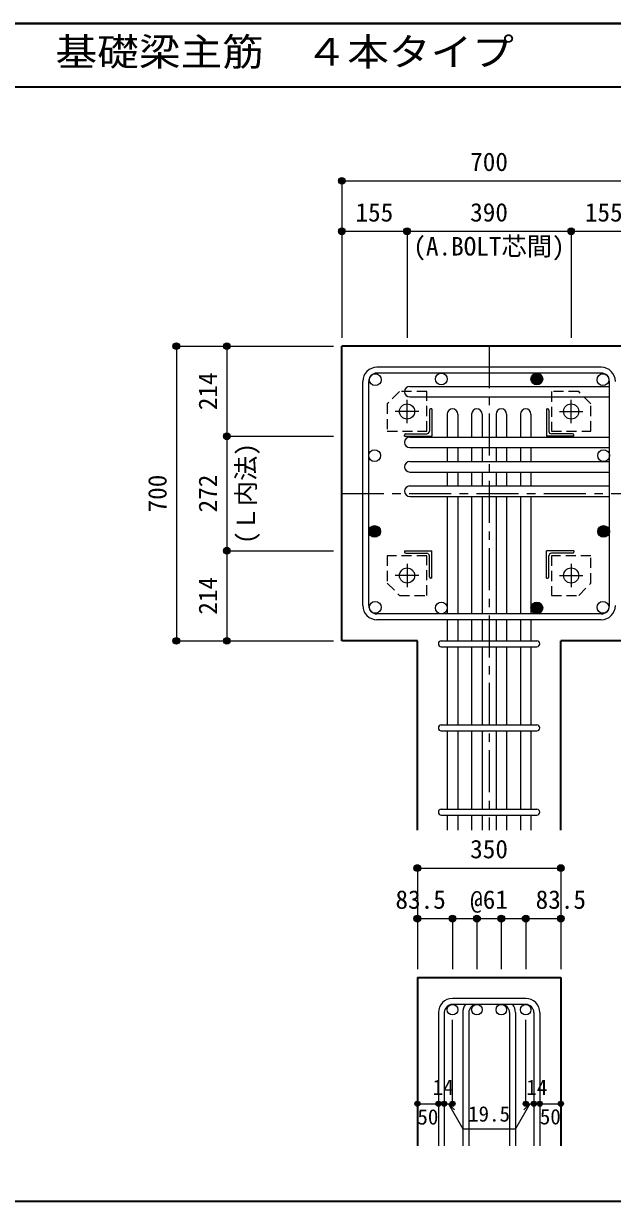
# Model space of a CAD drawing. Units: millimetres at full size, sheet at 1:20. Extents: x -3982 to 3969, y -2797 to 2801.
# Drawn here: x -628 to 771, y 2 to 2801 of the extents above; entities that cross this region are included whole.
import ezdxf
from ezdxf.enums import TextEntityAlignment as Align

# ---------------------------------------------------------------- set-up
doc = ezdxf.new("R2010")
doc.units = ezdxf.units.MM
doc.header["$LTSCALE"] = 20
doc.header["$PDMODE"] = 32
doc.header["$PDSIZE"] = 12
doc.linetypes.add('CHAIN1', pattern=[8, 5, -1, 1, -1])
doc.linetypes.add('DASHED1', pattern=[1.8, 1.2, -0.6])
for name, color, linetype, lineweight in [('6-1_躯体線', 2, 'Continuous', 35), ('6-2_A.Bolt_', 4, 'Continuous', 9), ('6-3_柱型主筋', 4, 'Continuous', 9), ('6-4_フープ', 7, 'Continuous', 18), ('6-5_梁主筋', 7, 'Continuous', 18), ('6-6_S.T.P.', 7, 'Continuous', 18), ('6-7_文字', 7, 'Continuous', 18), ('6-9', 4, 'DASHED1', 9), ('6-D_寸法', 4, 'Continuous', 9), ('F-0_枠', 6, 'Continuous', 40)]:
    doc.layers.add(name, color=color, linetype=linetype, lineweight=lineweight)
doc.styles.add('ＭＳ ゴシック', font='')
doc.styles.get('ＭＳ ゴシック').set_extended_font_data('MS Gothic')

msp = doc.modelspace()

# ---------------------------------------------------------------- linework, layer by layer
at = {"layer": '6-1_躯体線'}
for p, q in [((128.29, 1334.12), (128.29, 2034.12)), ((1278.29, 2034.12), (128.29, 2034.12)), ((307.79, 1334.12), (128.29, 1334.12)), ((307.79, 884.12), (307.79, 1334.12)), ((828.29, 1334.12), (648.79, 1334.12)), ((648.79, 884.12), (648.79, 1334.12)), ((307.79, 534.12), (307.79, 134.12)), ((307.79, 534.12), (648.79, 534.12)), ((648.79, 534.12), (648.79, 134.12))]:
    msp.add_line(p, q, dxfattribs=at)
at = {"layer": '6-2_A.Bolt_', "linetype": 'CHAIN1'}
for p, q in [((283.29, 1851.42), (283.29, 1906.92)), ((673.29, 1851.42), (673.29, 1906.92)), ((310.99, 1879.13), (255.49, 1879.13)), ((645.59, 1879.12), (701.09, 1879.12)), ((283.29, 1516.82), (283.29, 1461.32)), ((673.29, 1516.82), (673.29, 1461.32)), ((310.99, 1489.12), (255.49, 1489.12)), ((645.59, 1489.12), (701.09, 1489.12))]:
    msp.add_line(p, q, dxfattribs=at)
at = {"layer": '6-2_A.Bolt_'}
for p, q in [((336.29, 1882.12), (336.29, 1832.12)), ((342.29, 1885.12), (339.29, 1885.12)), ((342.29, 1885.12), (342.29, 1820.12)), ((614.29, 1885.12), (614.29, 1820.12)), ((614.29, 1885.12), (617.29, 1885.12)), ((620.29, 1882.12), (620.29, 1832.12)), ((277.29, 1820.12), (277.29, 1823.12)), ((277.29, 1820.12), (342.29, 1820.12)), ((280.29, 1826.12), (330.29, 1826.12)), ((679.29, 1820.12), (614.29, 1820.12)), ((676.29, 1826.12), (626.29, 1826.12)), ((679.29, 1820.12), (679.29, 1823.12)), ((277.29, 1548.12), (342.29, 1548.12)), ((277.29, 1548.12), (277.29, 1545.13)), ((280.29, 1542.12), (330.29, 1542.12)), ((342.29, 1483.12), (342.29, 1548.12)), ((679.29, 1548.12), (614.29, 1548.12)), ((614.29, 1483.12), (614.29, 1548.12)), ((676.29, 1542.12), (626.29, 1542.12)), ((679.29, 1548.12), (679.29, 1545.12)), ((336.29, 1486.12), (336.29, 1536.12)), ((620.29, 1486.12), (620.29, 1536.12)), ((342.29, 1483.12), (339.29, 1483.12)), ((614.29, 1483.12), (617.29, 1483.12))]:
    msp.add_line(p, q, dxfattribs=at)
at = {"layer": '6-2_A.Bolt_', "color": 3, "lineweight": 25}
for centre in [(283.29, 1879.13), (673.29, 1879.12), (283.29, 1489.12), (673.29, 1489.12)]:
    msp.add_circle(centre, 18, dxfattribs=at)
at = {"layer": '6-2_A.Bolt_'}
for centre, radius, start, end in [((339.29, 1882.12), 3, 90, 180), ((617.29, 1882.12), 3, 0, 90), ((280.29, 1823.12), 3, 90, 180), ((330.29, 1832.12), 6, 270, 0), ((626.29, 1832.12), 6, 180, 270), ((676.29, 1823.12), 3, 0, 90), ((280.29, 1545.13), 3, 180, 270), ((330.29, 1536.12), 6, 0, 90), ((626.29, 1536.12), 6, 90, 180), ((676.29, 1545.12), 3, 270, 0), ((339.29, 1486.12), 3, 180, 270), ((617.29, 1486.12), 3, 270, 0)]:
    msp.add_arc(centre, radius, start, end, dxfattribs=at)
at = {"layer": '6-3_柱型主筋', "color": 3, "lineweight": 25}
for centre in [(207.9, 1954.51), (364.79, 1956.12), (748.68, 1954.51), (206.29, 1774.25), (750.29, 1774.25), (207.9, 1413.74), (748.68, 1413.74), (364.79, 1412.12)]:
    msp.add_circle(centre, 14, dxfattribs=at)
at = {"layer": '6-3_柱型主筋'}
for centre, radius in [((591.79, 1956.12), 14), ((591.79, 1956.12), 12.5), ((591.79, 1956.12), 11), ((591.79, 1956.12), 9.5), ((591.79, 1956.12), 8), ((591.79, 1956.12), 6.5), ((591.79, 1956.12), 5), ((591.79, 1956.12), 3.5), ((591.79, 1956.12), 2), ((591.79, 1956.12), 0.5), ((206.29, 1593.99), 14), ((206.29, 1593.99), 12.5), ((206.29, 1593.99), 11), ((206.29, 1593.99), 9.5), ((206.29, 1593.99), 8), ((206.29, 1593.99), 6.5), ((206.29, 1593.99), 5), ((206.29, 1593.99), 3.5), ((206.29, 1593.99), 2), ((750.29, 1593.99), 14), ((750.29, 1593.99), 12.5), ((750.29, 1593.99), 11), ((750.29, 1593.99), 9.5), ((750.29, 1593.99), 8), ((750.29, 1593.99), 6.5), ((750.29, 1593.99), 5), ((750.29, 1593.99), 3.5), ((750.29, 1593.99), 2), ((206.29, 1593.99), 0.5), ((750.29, 1593.99), 0.5), ((591.79, 1412.12), 14), ((591.79, 1412.12), 12.5), ((591.79, 1412.12), 11), ((591.79, 1412.12), 9.5), ((591.79, 1412.12), 8), ((591.79, 1412.12), 6.5), ((591.79, 1412.12), 5), ((591.79, 1412.12), 3.5), ((591.79, 1412.12), 2), ((591.79, 1412.12), 0.5)]:
    msp.add_circle(centre, radius, dxfattribs=at)
at = {"layer": '6-4_フープ'}
for p, q in [((744.79, 1984.12), (211.79, 1984.12)), ((744.79, 1970.12), (211.79, 1970.12)), ((178.29, 1417.62), (178.29, 1950.62)), ((192.29, 1417.62), (192.29, 1950.62)), ((764.29, 1417.62), (764.29, 1950.62)), ((744.79, 1398.12), (211.79, 1398.12)), ((744.79, 1384.12), (211.79, 1384.12))]:
    msp.add_line(p, q, dxfattribs=at)
for centre, radius, start, end in [((211.79, 1950.62), 33.5, 90, 180), ((211.79, 1950.62), 19.5, 90, 180), ((744.79, 1950.62), 33.5, 0, 90), ((744.79, 1950.62), 19.5, 0, 90), ((211.79, 1417.62), 33.5, 180, 270), ((211.79, 1417.62), 19.5, 180, 270), ((744.79, 1417.62), 19.5, 270, 0), ((744.79, 1417.62), 33.5, 270, 0)]:
    msp.add_arc(centre, radius, start, end, dxfattribs=at)
at = {"layer": '6-5_梁主筋'}
for p, q in [((289.79, 1938.49), (764.29, 1938.49)), ((289.79, 1913.49), (764.29, 1913.49)), ((378.79, 1872.62), (378.79, 1818.12)), ((403.79, 1872.62), (403.79, 1818.12)), ((436.79, 1872.62), (436.79, 1818.12)), ((461.79, 1872.62), (461.79, 1818.12)), ((494.79, 1872.62), (494.79, 1818.12)), ((519.79, 1872.62), (519.79, 1818.12)), ((552.79, 1872.62), (552.79, 1818.12)), ((577.79, 1872.62), (577.79, 1818.12)), ((289.79, 1818.12), (764.29, 1818.12)), ((289.79, 1793.12), (764.29, 1793.12)), ((378.79, 1793.12), (378.79, 1760.12)), ((403.79, 1793.12), (403.79, 1760.12)), ((436.79, 1793.12), (436.79, 1760.12)), ((461.79, 1793.12), (461.79, 1760.12)), ((494.79, 1793.12), (494.79, 1760.12)), ((519.79, 1793.12), (519.79, 1760.12)), ((552.79, 1793.12), (552.79, 1760.12)), ((577.79, 1793.12), (577.79, 1760.12)), ((289.79, 1760.12), (764.29, 1760.12)), ((289.79, 1735.12), (764.29, 1735.12)), ((378.79, 1735.12), (378.79, 1702.12)), ((403.79, 1735.12), (403.79, 1702.12)), ((436.79, 1735.12), (436.79, 1702.12)), ((461.79, 1735.12), (461.79, 1702.12)), ((494.79, 1735.12), (494.79, 1702.12)), ((519.79, 1735.12), (519.79, 1702.12)), ((552.79, 1735.12), (552.79, 1702.12)), ((577.79, 1735.12), (577.79, 1702.12)), ((289.79, 1702.12), (764.29, 1702.12)), ((289.79, 1677.12), (764.29, 1677.12)), ((378.79, 1677.12), (378.79, 1398.12)), ((403.79, 1677.12), (403.79, 1398.12)), ((436.79, 1677.12), (436.79, 1398.12)), ((461.79, 1677.12), (461.79, 1398.12)), ((494.79, 1677.12), (494.79, 1398.12)), ((519.79, 1677.12), (519.79, 1398.12)), ((552.79, 1677.12), (552.79, 1398.12)), ((577.79, 1677.12), (577.79, 1398.12)), ((378.79, 1384.12), (378.79, 1334.12)), ((403.79, 1384.12), (403.79, 1334.12)), ((436.79, 1384.12), (436.79, 1334.12)), ((461.79, 1384.12), (461.79, 1334.12)), ((494.79, 1384.12), (494.79, 1334.12)), ((519.79, 1384.12), (519.79, 1334.12)), ((552.79, 1384.12), (552.79, 1334.12)), ((577.79, 1384.12), (577.79, 1334.12)), ((378.79, 1320.12), (378.79, 1134.12)), ((403.79, 1320.12), (403.79, 1134.12)), ((436.79, 1320.12), (436.79, 1134.12)), ((461.79, 1320.12), (461.79, 1134.12)), ((494.79, 1320.12), (494.79, 1134.12)), ((519.79, 1320.12), (519.79, 1134.12)), ((552.79, 1320.12), (552.79, 1134.12)), ((577.79, 1320.12), (577.79, 1134.12)), ((378.79, 1120.12), (378.79, 934.12)), ((403.79, 1120.12), (403.79, 934.12)), ((436.79, 1120.12), (436.79, 934.12)), ((461.79, 1120.12), (461.79, 934.12)), ((494.79, 1120.12), (494.79, 934.12)), ((519.79, 1120.12), (519.79, 934.12)), ((552.79, 1120.12), (552.79, 934.12)), ((577.79, 1120.12), (577.79, 934.12)), ((378.79, 920.12), (378.79, 884.12)), ((403.79, 920.12), (403.79, 884.12)), ((436.79, 920.12), (436.79, 884.12)), ((461.79, 920.12), (461.79, 884.12)), ((494.79, 920.12), (494.79, 884.12)), ((519.79, 920.12), (519.79, 884.12)), ((552.79, 920.12), (552.79, 884.12)), ((577.79, 920.12), (577.79, 884.12))]:
    msp.add_line(p, q, dxfattribs=at)
at = {"layer": '6-5_梁主筋', "color": 3, "lineweight": 25}
for centre in [(391.29, 457.62), (449.29, 457.62), (507.29, 457.62), (565.29, 457.62)]:
    msp.add_circle(centre, 12.5, dxfattribs=at)
at = {"layer": '6-5_梁主筋'}
for centre, start, end in [((289.79, 1925.99), 90, 180), ((289.79, 1925.99), 180, 270), ((391.29, 1872.62), 90, 180), ((391.29, 1872.62), 0, 90), ((449.29, 1872.62), 90, 180), ((449.29, 1872.62), 0, 90), ((507.29, 1872.62), 90, 180), ((507.29, 1872.62), 0, 90), ((565.29, 1872.62), 90, 180), ((565.29, 1872.62), 0, 90), ((289.79, 1805.62), 90, 180), ((289.79, 1805.62), 180, 270), ((289.79, 1747.62), 90, 180), ((289.79, 1747.62), 180, 270), ((289.79, 1689.62), 90, 180), ((289.79, 1689.62), 180, 270)]:
    msp.add_arc(centre, 12.5, start, end, dxfattribs=at)
at = {"layer": '6-6_S.T.P.'}
for p, q in [((364.79, 1334.12), (591.79, 1334.12)), ((364.79, 1320.12), (591.79, 1320.12)), ((364.79, 1134.12), (591.79, 1134.12)), ((364.79, 1120.12), (591.79, 1120.12)), ((364.79, 934.12), (591.79, 934.12)), ((364.79, 920.12), (591.79, 920.12)), ((565.29, 484.12), (391.29, 484.12)), ((357.79, 450.62), (357.79, 134.12)), ((371.79, 450.62), (371.79, 134.12)), ((565.29, 470.12), (391.29, 470.12)), ((415.79, 450.62), (415.79, 134.12)), ((429.79, 450.62), (429.79, 134.12)), ((526.79, 450.62), (526.79, 134.12)), ((540.79, 450.62), (540.79, 134.12)), ((584.79, 450.62), (584.79, 134.12)), ((598.79, 450.62), (598.79, 134.12))]:
    msp.add_line(p, q, dxfattribs=at)
for centre, radius, start, end in [((364.79, 1327.12), 7, 90, 270), ((364.79, 1327.12), 7, 90, 270), ((364.79, 1327.12), 7, 90, 270), ((364.79, 1327.12), 7, 90, 270), ((591.79, 1327.12), 7, 270, 90), ((591.79, 1327.12), 7, 270, 90), ((591.79, 1327.12), 7, 270, 90), ((591.79, 1327.12), 7, 270, 90), ((364.79, 1127.12), 7, 90, 270), ((591.79, 1127.12), 7, 270, 90), ((364.79, 927.12), 7, 90, 270), ((591.79, 927.12), 7, 270, 90), ((391.29, 450.62), 33.5, 90, 180), ((565.29, 450.62), 33.5, 0, 90), ((391.29, 450.62), 19.5, 90, 180), ((449.29, 450.62), 33.5, 144.40235, 180), ((449.29, 450.62), 19.5, 90, 180), ((507.29, 450.62), 19.5, 0, 90), ((507.29, 450.62), 33.5, 0, 35.59765), ((565.29, 450.62), 19.5, 0, 90)]:
    msp.add_arc(centre, radius, start, end, dxfattribs=at)
at = {"layer": '6-9'}
for points in [[(330.29, 1926.12), (265.29, 1926.12), (236.29, 1897.12), (236.29, 1832.12), (330.29, 1832.12)], [(720.29, 1832.12), (720.29, 1897.12), (691.29, 1926.12), (626.29, 1926.12), (626.29, 1832.12)], [(236.29, 1536.12), (236.29, 1471.12), (265.29, 1442.12), (330.29, 1442.12), (330.29, 1536.12)], [(626.29, 1442.12), (691.29, 1442.12), (720.29, 1471.12), (720.29, 1536.12), (626.29, 1536.12)]]:
    msp.add_lwpolyline(points, close=True, dxfattribs=at)
at = {"layer": '6-D_寸法'}
for p, q in [((128.29, 2427.15), (828.29, 2427.15)), ((128.29, 2307.15), (283.29, 2307.15)), ((283.29, 2307.15), (283.29, 2054.12)), ((283.29, 2307.15), (673.29, 2307.15)), ((673.29, 2307.15), (673.29, 2054.12)), ((673.29, 2307.15), (828.29, 2307.15)), ((-264.74, 2034.12), (-144.74, 2034.12)), ((-264.74, 2034.12), (-264.74, 1334.12)), ((-144.74, 2034.12), (108.29, 2034.12)), ((-144.74, 2034.12), (-144.74, 1820.12)), ((-144.74, 1820.12), (108.29, 1820.12)), ((-144.74, 1820.12), (-144.74, 1548.12)), ((-144.74, 1548.12), (108.29, 1548.12)), ((-144.74, 1548.12), (-144.74, 1334.12)), ((307.79, 794.12), (648.79, 794.12)), ((648.79, 794.12), (648.79, 674.12)), ((307.79, 674.12), (307.79, 554.12)), ((391.29, 674.12), (391.29, 554.12)), ((449.29, 674.12), (449.29, 554.12)), ((507.29, 674.12), (507.29, 554.12)), ((565.29, 674.12), (565.29, 554.12)), ((648.79, 674.12), (648.79, 554.12)), ((391.29, 234.12), (391.29, 433.45)), ((565.29, 234.12), (565.29, 433.45)), ((307.79, 234.12), (357.79, 234.12)), ((357.79, 234.12), (391.29, 234.12)), ((381.54, 234.12), (395.68, 219.98)), ((381.54, 234.12), (415.76, 174.85)), ((575.04, 234.12), (540.82, 174.85)), ((575.04, 234.12), (560.9, 219.98)), ((565.29, 234.12), (648.79, 234.12)), ((584.79, 234.12), (598.79, 234.12)), ((415.76, 174.85), (540.82, 174.85))]:
    msp.add_line(p, q, dxfattribs=at)
at = {"layer": '6-D_寸法', "linetype": 'CHAIN1'}
for p, q in [((478.29, 2034.12), (478.29, 884.12)), ((128.29, 1684.12), (828.29, 1684.12))]:
    msp.add_line(p, q, dxfattribs=at)
at = {"layer": '6-D_寸法'}
for points in [[(128.29, 2427.15), (128.29, 2307.15), (128.29, 2054.12)], [(-264.74, 1334.12), (-144.74, 1334.12), (108.29, 1334.12)], [(307.79, 794.12), (307.79, 674.12), (391.29, 674.12)], [(391.29, 674.12), (449.29, 674.12), (648.79, 674.12)]]:
    msp.add_lwpolyline(points, dxfattribs=at)
for centre, radius in [((128.29, 2427.15), 8), ((128.29, 2427.15), 7.2), ((128.29, 2427.15), 6.4), ((128.29, 2427.15), 5.6), ((128.29, 2427.15), 4.8), ((128.29, 2427.15), 4), ((128.29, 2427.15), 3.2), ((128.29, 2427.15), 2.4), ((128.29, 2427.15), 1.6), ((128.29, 2427.15), 0.8), ((128.29, 2307.15), 8), ((128.29, 2307.15), 7.2), ((128.29, 2307.15), 6.4), ((128.29, 2307.15), 5.6), ((128.29, 2307.15), 4.8), ((128.29, 2307.15), 4), ((128.29, 2307.15), 3.2), ((128.29, 2307.15), 2.4), ((128.29, 2307.15), 1.6), ((128.29, 2307.15), 0.8), ((283.29, 2307.15), 8), ((283.29, 2307.15), 7.2), ((283.29, 2307.15), 6.4), ((283.29, 2307.15), 5.6), ((283.29, 2307.15), 4.8), ((283.29, 2307.15), 4), ((283.29, 2307.15), 3.2), ((283.29, 2307.15), 2.4), ((283.29, 2307.15), 1.6), ((283.29, 2307.15), 0.8), ((673.29, 2307.15), 8), ((673.29, 2307.15), 7.2), ((673.29, 2307.15), 6.4), ((673.29, 2307.15), 5.6), ((673.29, 2307.15), 4.8), ((673.29, 2307.15), 4), ((673.29, 2307.15), 3.2), ((673.29, 2307.15), 2.4), ((673.29, 2307.15), 1.6), ((673.29, 2307.15), 0.8), ((-264.74, 2034.12), 8), ((-264.74, 2034.12), 7.2), ((-264.74, 2034.12), 6.4), ((-264.74, 2034.12), 5.6), ((-264.74, 2034.12), 4.8), ((-264.74, 2034.12), 4), ((-264.74, 2034.12), 3.2), ((-264.74, 2034.12), 2.4), ((-264.74, 2034.12), 1.6), ((-264.74, 2034.12), 0.8), ((-144.74, 2034.12), 8), ((-144.74, 2034.12), 7.2), ((-144.74, 2034.12), 6.4), ((-144.74, 2034.12), 5.6), ((-144.74, 2034.12), 4.8), ((-144.74, 2034.12), 4), ((-144.74, 2034.12), 3.2), ((-144.74, 2034.12), 2.4), ((-144.74, 2034.12), 1.6), ((-144.74, 2034.12), 0.8), ((-144.74, 1820.12), 8), ((-144.74, 1820.12), 7.2), ((-144.74, 1820.12), 6.4), ((-144.74, 1820.12), 5.6), ((-144.74, 1820.12), 4.8), ((-144.74, 1820.12), 4), ((-144.74, 1820.12), 3.2), ((-144.74, 1820.12), 2.4), ((-144.74, 1820.12), 1.6), ((-144.74, 1820.12), 0.8), ((-144.74, 1548.12), 8), ((-144.74, 1548.12), 7.2), ((-144.74, 1548.12), 6.4), ((-144.74, 1548.12), 5.6), ((-144.74, 1548.12), 4.8), ((-144.74, 1548.12), 4), ((-144.74, 1548.12), 3.2), ((-144.74, 1548.12), 2.4), ((-144.74, 1548.12), 1.6), ((-144.74, 1548.12), 0.8), ((-264.74, 1334.12), 8), ((-264.74, 1334.12), 7.2), ((-264.74, 1334.12), 6.4), ((-264.74, 1334.12), 5.6), ((-264.74, 1334.12), 4.8), ((-264.74, 1334.12), 4), ((-264.74, 1334.12), 3.2), ((-264.74, 1334.12), 2.4), ((-264.74, 1334.12), 1.6), ((-264.74, 1334.12), 0.8), ((-144.74, 1334.12), 8), ((-144.74, 1334.12), 7.2), ((-144.74, 1334.12), 6.4), ((-144.74, 1334.12), 5.6), ((-144.74, 1334.12), 4.8), ((-144.74, 1334.12), 4), ((-144.74, 1334.12), 3.2), ((-144.74, 1334.12), 2.4), ((-144.74, 1334.12), 1.6), ((-144.74, 1334.12), 0.8), ((307.79, 794.12), 8), ((307.79, 794.12), 7.2), ((307.79, 794.12), 6.4), ((307.79, 794.12), 5.6), ((307.79, 794.12), 4.8), ((307.79, 794.12), 4), ((307.79, 794.12), 3.2), ((307.79, 794.12), 2.4), ((307.79, 794.12), 1.6), ((307.79, 794.12), 0.8), ((648.79, 794.12), 8), ((648.79, 794.12), 7.2), ((648.79, 794.12), 6.4), ((648.79, 794.12), 5.6), ((648.79, 794.12), 4.8), ((648.79, 794.12), 4), ((648.79, 794.12), 3.2), ((648.79, 794.12), 2.4), ((648.79, 794.12), 1.6), ((648.79, 794.12), 0.8), ((307.79, 674.12), 8), ((307.79, 674.12), 7.2), ((307.79, 674.12), 6.4), ((307.79, 674.12), 5.6), ((307.79, 674.12), 4.8), ((307.79, 674.12), 4), ((307.79, 674.12), 3.2), ((307.79, 674.12), 2.4), ((307.79, 674.12), 1.6), ((307.79, 674.12), 0.8), ((391.29, 674.12), 8), ((391.29, 674.12), 7.2), ((391.29, 674.12), 6.4), ((391.29, 674.12), 5.6), ((391.29, 674.12), 4.8), ((391.29, 674.12), 4), ((391.29, 674.12), 3.2), ((391.29, 674.12), 2.4), ((391.29, 674.12), 1.6), ((391.29, 674.12), 0.8), ((449.29, 674.12), 8), ((449.29, 674.12), 7.2), ((449.29, 674.12), 6.4), ((449.29, 674.12), 5.6), ((449.29, 674.12), 4.8), ((449.29, 674.12), 4), ((449.29, 674.12), 3.2), ((449.29, 674.12), 2.4), ((449.29, 674.12), 1.6), ((449.29, 674.12), 0.8), ((507.29, 674.12), 8), ((507.29, 674.12), 7.2), ((507.29, 674.12), 6.4), ((507.29, 674.12), 5.6), ((507.29, 674.12), 4.8), ((507.29, 674.12), 4), ((507.29, 674.12), 3.2), ((507.29, 674.12), 2.4), ((507.29, 674.12), 1.6), ((507.29, 674.12), 0.8), ((565.29, 674.12), 8), ((565.29, 674.12), 7.2), ((565.29, 674.12), 6.4), ((565.29, 674.12), 5.6), ((565.29, 674.12), 4.8), ((565.29, 674.12), 4), ((565.29, 674.12), 3.2), ((565.29, 674.12), 2.4), ((565.29, 674.12), 1.6), ((565.29, 674.12), 0.8), ((648.79, 674.12), 8), ((648.79, 674.12), 7.2), ((648.79, 674.12), 6.4), ((648.79, 674.12), 5.6), ((648.79, 674.12), 4.8), ((648.79, 674.12), 4), ((648.79, 674.12), 3.2), ((648.79, 674.12), 2.4), ((648.79, 674.12), 1.6), ((648.79, 674.12), 0.8), ((307.79, 234.12), 4), ((307.79, 234.12), 3.6), ((307.79, 234.12), 3.2), ((307.79, 234.12), 2.8), ((307.79, 234.12), 2.4), ((307.79, 234.12), 2), ((307.79, 234.12), 1.6), ((307.79, 234.12), 1.2), ((307.79, 234.12), 0.8), ((307.79, 234.12), 0.4), ((357.79, 234.12), 4), ((357.79, 234.12), 3.6), ((357.79, 234.12), 3.2), ((357.79, 234.12), 2.8), ((357.79, 234.12), 2.4), ((357.79, 234.12), 2), ((357.79, 234.12), 1.6), ((357.79, 234.12), 1.2), ((357.79, 234.12), 0.8), ((357.79, 234.12), 0.4), ((371.79, 234.12), 4), ((371.79, 234.12), 3.6), ((371.79, 234.12), 3.2), ((371.79, 234.12), 2.8), ((371.79, 234.12), 2.4), ((371.79, 234.12), 2), ((371.79, 234.12), 1.6), ((371.79, 234.12), 1.2), ((371.79, 234.12), 0.8), ((371.79, 234.12), 0.4), ((391.29, 234.12), 4), ((391.29, 234.12), 3.6), ((391.29, 234.12), 3.2), ((391.29, 234.12), 2.8), ((391.29, 234.12), 2.4), ((391.29, 234.12), 2), ((391.29, 234.12), 1.6), ((391.29, 234.12), 1.2), ((391.29, 234.12), 0.8), ((391.29, 234.12), 0.4), ((565.29, 234.12), 4), ((565.29, 234.12), 3.6), ((565.29, 234.12), 3.2), ((565.29, 234.12), 2.8), ((565.29, 234.12), 2.4), ((565.29, 234.12), 2), ((565.29, 234.12), 1.6), ((565.29, 234.12), 1.2), ((565.29, 234.12), 0.8), ((565.29, 234.12), 0.4), ((584.79, 234.12), 4), ((584.79, 234.12), 3.6), ((584.79, 234.12), 3.2), ((584.79, 234.12), 2.8), ((584.79, 234.12), 2.4), ((584.79, 234.12), 2), ((584.79, 234.12), 1.6), ((584.79, 234.12), 1.2), ((584.79, 234.12), 0.8), ((584.79, 234.12), 0.4), ((598.79, 234.12), 4), ((598.79, 234.12), 3.6), ((598.79, 234.12), 3.2), ((598.79, 234.12), 2.8), ((598.79, 234.12), 2.4), ((598.79, 234.12), 2), ((598.79, 234.12), 1.6), ((598.79, 234.12), 1.2), ((598.79, 234.12), 0.8), ((598.79, 234.12), 0.4), ((648.79, 234.12), 4), ((648.79, 234.12), 3.6), ((648.79, 234.12), 3.2), ((648.79, 234.12), 2.8), ((648.79, 234.12), 2.4), ((648.79, 234.12), 2), ((648.79, 234.12), 1.6), ((648.79, 234.12), 1.2), ((648.79, 234.12), 0.8), ((648.79, 234.12), 0.4)]:
    msp.add_circle(centre, radius, dxfattribs=at)
at = {"layer": '6-D_寸法', "color": 7}
for p in [(128.29, 2427.15), (128.29, 2307.15), (283.29, 2307.15), (673.29, 2307.15), (-264.74, 2034.12), (-144.74, 2034.12), (-144.74, 1820.12), (-144.74, 1548.12), (-264.74, 1334.12), (-144.74, 1334.12), (307.79, 794.12), (648.79, 794.12), (307.79, 674.12), (391.29, 674.12), (449.29, 674.12), (507.29, 674.12), (565.29, 674.12), (648.79, 674.12), (307.79, 234.12), (357.79, 234.12), (371.79, 234.12), (391.29, 234.12), (565.29, 234.12), (584.79, 234.12), (598.79, 234.12), (648.79, 234.12)]:
    msp.add_point(p, dxfattribs=at)
at = {"layer": 'F-0_枠'}
msp.add_line((-3981.92, 2800.77), (3969.4, 2800.77), dxfattribs=at)
at = {"layer": 'F-0_枠', "color": 2, "lineweight": 35}
for p, q in [((-3981.92, 2650.77), (2482.4, 2650.77)), ((2482.4, 1.97), (-3981.92, 1.97))]:
    msp.add_line(p, q, dxfattribs=at)

# ---------------------------------------------------------------- texts
at = {"layer": '6-7_文字', "color": 2, "style": 'ＭＳ ゴシック', "width": 1.1}
msp.add_text('\u3000\u3000基礎梁主筋\u3000４本タイプ', height=65.98, dxfattribs=at).set_placement((-749.76, 2680.77), align=Align.BOTTOM_LEFT)
at = {"layer": '6-D_寸法', "style": 'ＭＳ ゴシック'}
for s, height, p in [('700', 43.99, (433.29, 2437.15)), ('155', 43.99, (160.79, 2317.15)), ('390', 43.99, (433.29, 2317.15)), ('155', 43.99, (705.79, 2317.15)), ('(A.BOLT芯間)', 43.99, (298.29, 2236.42)), ('350', 43.99, (433.29, 804.12)), ('83.5', 43.99, (255.79, 684.12)), ('@61', 43.99, (433.29, 684.12)), ('83.5', 43.99, (588.79, 684.12)), ('14', 36.66, (344.48, 244.2)), ('14', 36.66, (566.64, 243.67)), ('19.5', 36.66, (428.29, 180.65)), ('50', 36.66, (307.83, 173.61)), ('50', 36.66, (598.8, 174.06))]:
    msp.add_text(s, height=height, dxfattribs=at).set_placement(p, align=Align.BOTTOM_LEFT)
for s, p in [('214', (-154.74, 1882.12)), ('(Ｌ内法)', (-64.52, 1564.12)), ('700', (-274.74, 1639.12)), ('272', (-154.74, 1639.12)), ('214', (-154.74, 1396.12))]:
    msp.add_text(s, height=43.99, rotation=90, dxfattribs=at).set_placement(p, align=Align.BOTTOM_LEFT)

doc.saveas('drawing.dxf')
